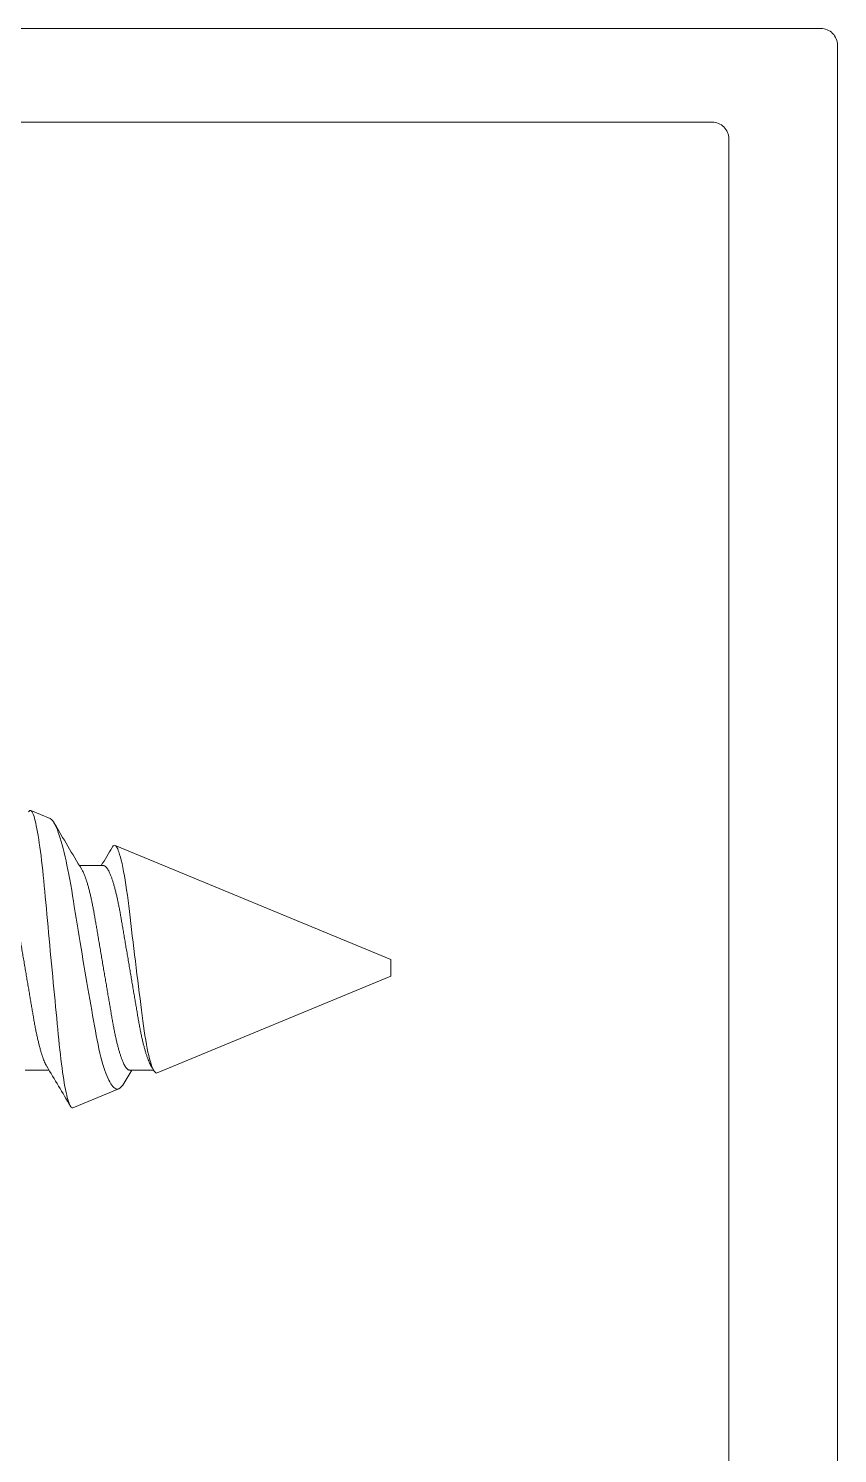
# Model space of a CAD drawing. Extents: x -138 to 168, y -127 to 80.
# Drawn here: x 2.983 to 3.467, y 49.2 to 50.053 of the extents above; entities that cross this region are included whole.
import ezdxf

# ---------------------------------------------------------------- set-up
doc = ezdxf.new("R2010")
doc.units = 0
doc.header["$MEASUREMENT"] = 0
doc.layers.get('0').update_dxf_attribs({"linetype": 'CONTINUOUS'})
doc.layers.add('ALUM-RED', color=1, linetype='CONTINUOUS', lineweight=9)
doc.layers.add('Ballons', color=7, linetype='CONTINUOUS')

# ---------------------------------------------------------------- blocks, each defined once
blk = doc.blocks.new('no 10 1 in')
at = {"color": 7, "linetype": 'Continuous', "lineweight": 15}
for p, q in [((55.99868, 25.66646), (55.98717, 25.67123)), ((56.20248, 25.58204), (56.03762, 25.65033)), ((56.03061, 25.63821), (56.01625, 25.63821)), ((56.20248, 25.57704), (56.20248, 25.58204)), ((56.20248, 25.57204), (56.20248, 25.57704)), ((56.06283, 25.5142), (56.20248, 25.57204)), ((55.98373, 25.51587), (55.99809, 25.51587)), ((56.04623, 25.51587), (56.06059, 25.51587)), ((56.01239, 25.4933), (56.03975, 25.50464))]:
    blk.add_line(p, q, dxfattribs=at)
at = {"color": 7, "linetype": 'Continuous', "lineweight": 15, "flags": 128}
for points in [[(56.01239, 25.4933), (56.01208, 25.49325), (56.01176, 25.49334), (56.01143, 25.49359), (56.0111, 25.49398), (56.01076, 25.49453), (56.01041, 25.49524), (56.01005, 25.49611), (56.0097, 25.49713), (56.00935, 25.49826), (56.009, 25.49952), (56.00865, 25.50094), (56.0083, 25.50249), (56.00794, 25.50421), (56.00758, 25.50607), (56.00722, 25.50807), (56.00687, 25.51021), (56.00653, 25.51239), (56.00619, 25.5147), (56.00585, 25.51712), (56.00552, 25.51966), (56.00518, 25.52236), (56.00486, 25.52516), (56.00453, 25.52809), (56.00422, 25.53111), (56.00392, 25.5341), (56.00362, 25.53716), (56.00331, 25.54032), (56.00299, 25.54354), (56.00267, 25.54689), (56.00234, 25.55029), (56.002, 25.55377), (56.00166, 25.55729), (56.00132, 25.56087), (56.00097, 25.56447), (56.00062, 25.56813), (56.00027, 25.57181), (55.99992, 25.57558), (55.99956, 25.57936), (55.9992, 25.58318), (55.99884, 25.58698), (55.9985, 25.59067), (55.99816, 25.59433), (55.99782, 25.598), (55.99748, 25.60163), (55.99714, 25.60531), (55.99681, 25.60895), (55.99647, 25.61255), (55.99615, 25.6161), (55.99584, 25.61946), (55.99554, 25.62275), (55.99524, 25.62599), (55.99493, 25.62915), (55.99461, 25.6323), (55.99429, 25.63535), (55.99395, 25.63833), (55.99362, 25.6412), (55.99328, 25.64396), (55.99294, 25.6466), (55.99259, 25.64915), (55.99225, 25.65158), (55.99189, 25.65392), (55.99153, 25.65614), (55.99118, 25.65823), (55.99082, 25.66017), (55.99047, 25.66193), (55.99013, 25.66354), (55.98978, 25.66502), (55.98944, 25.66634), (55.9891, 25.66753), (55.98876, 25.66857), (55.98842, 25.66944), (55.98809, 25.67015), (55.98778, 25.67067), (55.98747, 25.67103), (55.98717, 25.67123), (55.98686, 25.67127), (55.98655, 25.67116), (55.98623, 25.67088), (55.9859, 25.67044), (55.98582, 25.67029)], [(55.99867, 25.66645), (55.99906, 25.66626), (55.99958, 25.66584), (56.00012, 25.66524), (56.00068, 25.66447), (56.00126, 25.6635), (56.00185, 25.66236), (56.00245, 25.66104), (56.00306, 25.65954), (56.00362, 25.65804), (56.00418, 25.6564), (56.00475, 25.65462), (56.00532, 25.65271), (56.00591, 25.65062), (56.0065, 25.6484), (56.00709, 25.64604), (56.00768, 25.64356), (56.00825, 25.64104), (56.00881, 25.63841), (56.00938, 25.63567), (56.00994, 25.63282), (56.01051, 25.62981), (56.01106, 25.62672), (56.01162, 25.6235), (56.01216, 25.62021), (56.01267, 25.61696), (56.0132, 25.61365), (56.01374, 25.61025), (56.0143, 25.60679), (56.01488, 25.6032), (56.01547, 25.59957), (56.01607, 25.59587), (56.01669, 25.59215), (56.01724, 25.58878), (56.01781, 25.5854), (56.01838, 25.58199), (56.01895, 25.57858), (56.01954, 25.57511), (56.02013, 25.57165), (56.02072, 25.56819), (56.02131, 25.56475), (56.02188, 25.56147), (56.02245, 25.55821), (56.02302, 25.55498), (56.02358, 25.5518), (56.02415, 25.54861), (56.02471, 25.54547), (56.02526, 25.54239), (56.02581, 25.53937), (56.02632, 25.53655), (56.02685, 25.53382), (56.02739, 25.53116), (56.02795, 25.5286), (56.02853, 25.52609), (56.02913, 25.52369), (56.02973, 25.5214), (56.03035, 25.51923), (56.03091, 25.51741), (56.03147, 25.51569), (56.03204, 25.51408), (56.03261, 25.51258), (56.0332, 25.51118), (56.03379, 25.5099), (56.03439, 25.50875), (56.03498, 25.50773), (56.03558, 25.50682), (56.03619, 25.50606), (56.03679, 25.50545), (56.03738, 25.50498), (56.03799, 25.50465), (56.03858, 25.50449), (56.03917, 25.50448), (56.03975, 25.50464)], [(56.06283, 25.5142), (56.0624, 25.51412), (56.06196, 25.51426), (56.06152, 25.51459), (56.06105, 25.51515), (56.06057, 25.51592), (56.06009, 25.5169), (56.05963, 25.51804), (56.05916, 25.51937), (56.05869, 25.52088), (56.05821, 25.52262), (56.05773, 25.52455), (56.05726, 25.52666), (56.0568, 25.52887), (56.05635, 25.53125), (56.05591, 25.53377), (56.05547, 25.53651), (56.05504, 25.53939), (56.05462, 25.5424), (56.05421, 25.54543), (56.05381, 25.54857), (56.0534, 25.55179), (56.05296, 25.55518), (56.05252, 25.55864), (56.05208, 25.56216), (56.05161, 25.56582), (56.05115, 25.56953), (56.05068, 25.57327), (56.05021, 25.57714), (56.04973, 25.58102), (56.04925, 25.5849), (56.04879, 25.58867), (56.04834, 25.59243), (56.04789, 25.59615), (56.04744, 25.59993), (56.047, 25.60364), (56.04656, 25.60728), (56.04616, 25.61072), (56.04576, 25.61408), (56.04535, 25.61733), (56.04492, 25.62056), (56.04449, 25.62366), (56.04404, 25.62663), (56.04359, 25.62949), (56.04313, 25.63219), (56.04267, 25.63473), (56.0422, 25.63717), (56.04172, 25.63942), (56.04125, 25.64148), (56.04078, 25.64331), (56.04032, 25.64494), (56.03987, 25.64637), (56.03952, 25.64732), (56.03918, 25.64815), (56.03885, 25.64885), (56.03852, 25.64943), (56.0381, 25.64997), (56.0377, 25.65029), (56.0373, 25.6504), (56.03688, 25.65029), (56.03644, 25.64995), (56.03601, 25.64939), (56.03584, 25.6491)]]:
    blk.add_lwpolyline(points, dxfattribs=at)
at = {"color": 7, "linetype": 'Continuous', "lineweight": 15}
for centre, radius, start, end in [((59.05265, 27.45483), 3.53833, 210.40835, 210.93575), ((53.5644, 27.11374), 2.87282, 329.09511, 329.348), ((53.18977, 23.8351), 3.27286, 30.4626, 30.94858), ((54.28374, 24.45196), 2.07102, 30.90345, 30.98763), ((57.83153, 24.44648), 2.07999, 149.06041, 149.31577), ((56.03567, 25.51137), 0.00787, 301.14739, 333.95966)]:
    blk.add_arc(centre, radius, start, end, dxfattribs=at)
for points, knots in [([(55.96811, 25.63821), (55.96827, 25.6382), (55.96859, 25.63816), (55.9691, 25.63789), (55.96962, 25.63746), (55.97016, 25.63683), (55.97071, 25.63602), (55.97127, 25.63502), (55.97184, 25.63384), (55.97243, 25.63245), (55.97304, 25.63085), (55.97365, 25.62904), (55.97426, 25.62705), (55.97487, 25.62489), (55.97547, 25.62258), (55.97605, 25.62017), (55.97661, 25.61767), (55.97714, 25.61512), (55.97766, 25.61247), (55.97816, 25.60976), (55.97864, 25.60697), (55.97913, 25.60409), (55.97963, 25.60111), (55.98017, 25.59797), (55.98073, 25.59469), (55.98131, 25.59127), (55.98191, 25.58778), (55.98251, 25.58423), (55.98312, 25.58065), (55.98372, 25.5771), (55.98432, 25.5736), (55.9849, 25.57018), (55.98548, 25.56679), (55.98605, 25.56345), (55.98661, 25.56017), (55.98715, 25.55696), (55.98768, 25.55385), (55.9882, 25.55079), (55.98871, 25.54779), (55.98921, 25.54485), (55.98973, 25.54199), (55.99027, 25.53922), (55.99083, 25.53653), (55.9914, 25.534), (55.99197, 25.53162), (55.99254, 25.5294), (55.99312, 25.52732), (55.9937, 25.5254), (55.99429, 25.52363), (55.99487, 25.52204), (55.99546, 25.52062), (55.99604, 25.51938), (55.99645, 25.51859), (55.99666, 25.51826), (55.99668, 25.51824)], [0, 0, 0, 0, 0.018425, 0.037098, 0.055995, 0.075092, 0.094361, 0.113774, 0.1333, 0.152908, 0.173502, 0.194114, 0.214705, 0.235237, 0.255675, 0.275982, 0.295213, 0.314265, 0.333111, 0.351727, 0.370105, 0.388591, 0.407319, 0.426267, 0.446323, 0.466559, 0.486941, 0.507436, 0.528005, 0.548612, 0.568283, 0.587921, 0.607494, 0.626969, 0.646317, 0.665508, 0.684513, 0.703307, 0.722741, 0.74198, 0.761439, 0.781155, 0.801099, 0.821241, 0.840622, 0.860124, 0.879715, 0.899364, 0.919038, 0.938704, 0.95833, 0.977882, 0.998253, 1, 1, 1, 1]), ([(56.03061, 25.63821), (56.03077, 25.6382), (56.03109, 25.63816), (56.0316, 25.63789), (56.03212, 25.63746), (56.03266, 25.63683), (56.03321, 25.63602), (56.03377, 25.63502), (56.03434, 25.63384), (56.03493, 25.63245), (56.03554, 25.63085), (56.03615, 25.62904), (56.03676, 25.62705), (56.03737, 25.62489), (56.03797, 25.62258), (56.03855, 25.62017), (56.03911, 25.61767), (56.03964, 25.61512), (56.04016, 25.61247), (56.04066, 25.60976), (56.04114, 25.60697), (56.04163, 25.60409), (56.04213, 25.60111), (56.04267, 25.59797), (56.04323, 25.59469), (56.04381, 25.59127), (56.04441, 25.58778), (56.04501, 25.58423), (56.04562, 25.58065), (56.04622, 25.5771), (56.04682, 25.5736), (56.0474, 25.57018), (56.04798, 25.56679), (56.04855, 25.56345), (56.04911, 25.56017), (56.04965, 25.55696), (56.05018, 25.55385), (56.0507, 25.55079), (56.05121, 25.54779), (56.05171, 25.54485), (56.05224, 25.54199), (56.05277, 25.53922), (56.05333, 25.53653), (56.0539, 25.534), (56.05447, 25.53162), (56.05504, 25.5294), (56.05562, 25.52732), (56.0562, 25.5254), (56.05679, 25.52363), (56.05737, 25.52204), (56.05796, 25.52062), (56.05854, 25.51938), (56.05895, 25.51859), (56.05916, 25.51826), (56.05918, 25.51824)], [0, 0, 0, 0, 0.018425, 0.037098, 0.055995, 0.075092, 0.094361, 0.113774, 0.1333, 0.152908, 0.173502, 0.194114, 0.214705, 0.235238, 0.255676, 0.275983, 0.295213, 0.314265, 0.333111, 0.351727, 0.370105, 0.388591, 0.40732, 0.426267, 0.446323, 0.466559, 0.486942, 0.507436, 0.528005, 0.548612, 0.568283, 0.587921, 0.607494, 0.62697, 0.646318, 0.665508, 0.684514, 0.703307, 0.722742, 0.74198, 0.76144, 0.781155, 0.8011, 0.821242, 0.840623, 0.860124, 0.879716, 0.899365, 0.919039, 0.938705, 0.95833, 0.977883, 0.998254, 1, 1, 1, 1]), ([(56.01767, 25.63584), (56.01783, 25.63557), (56.01817, 25.63497), (56.01872, 25.63383), (56.01931, 25.63245), (56.01991, 25.63085), (56.02053, 25.62904), (56.02114, 25.62705), (56.02175, 25.62489), (56.02234, 25.62258), (56.02292, 25.62017), (56.02348, 25.61767), (56.02402, 25.61512), (56.02453, 25.61247), (56.02503, 25.60976), (56.02551, 25.60697), (56.026, 25.60409), (56.02651, 25.60111), (56.02704, 25.59797), (56.0276, 25.59469), (56.02819, 25.59127), (56.02878, 25.58778), (56.02938, 25.58423), (56.02999, 25.58065), (56.0306, 25.5771), (56.03119, 25.5736), (56.03178, 25.57018), (56.03235, 25.56679), (56.03292, 25.56345), (56.03348, 25.56017), (56.03403, 25.55696), (56.03456, 25.55385), (56.03508, 25.55079), (56.03559, 25.54779), (56.03609, 25.54485), (56.03661, 25.54199), (56.03715, 25.53922), (56.03771, 25.53653), (56.03827, 25.534), (56.03884, 25.53162), (56.03942, 25.5294), (56.03999, 25.52732), (56.04058, 25.5254), (56.04116, 25.52364), (56.04175, 25.52204), (56.04233, 25.52062), (56.04292, 25.51937), (56.0435, 25.51829), (56.04408, 25.51739), (56.04465, 25.51671), (56.0452, 25.51622), (56.04573, 25.51593), (56.04606, 25.51589), (56.04623, 25.51587)], [0, 0, 0, 0, 0.016551, 0.036076, 0.055684, 0.076279, 0.09689, 0.117481, 0.138014, 0.158452, 0.178759, 0.19799, 0.217041, 0.235888, 0.254503, 0.272882, 0.291368, 0.310096, 0.329043, 0.349099, 0.369335, 0.389718, 0.410212, 0.430781, 0.451388, 0.471059, 0.490697, 0.51027, 0.529746, 0.549094, 0.568285, 0.58729, 0.606083, 0.625518, 0.644756, 0.664216, 0.683932, 0.703876, 0.724018, 0.743399, 0.7629, 0.782492, 0.802141, 0.821815, 0.841481, 0.861106, 0.880659, 0.90103, 0.921251, 0.941289, 0.961112, 0.980691, 1, 1, 1, 1])]:
    blk.add_open_spline(points, degree=3, knots=knots, dxfattribs=at)

msp = doc.modelspace()

# ---------------------------------------------------------------- linework, layer by layer
at = {"layer": 'ALUM-RED'}
msp.add_lwpolyline([(3.3705, 48.32897, 0.414214), (3.4015, 48.35997), (3.4015, 49.98697, 0.414214), (3.3915, 49.99697), (2.86962, 49.99697, 0.440011), (2.85966, 49.98609), (2.86975, 49.87067, -0.440011), (2.83887, 49.83697), (2.6465, 49.83697, -0.691708), (2.6333, 49.87199), (2.69702, 49.92799, -0.395486), (2.72436, 49.92711), (2.75558, 49.89589, 0.198912), (2.76265, 49.89297), (2.80068, 49.89297, 0.440011), (2.81064, 49.90384), (2.79854, 50.04209, -0.440011), (2.8085, 50.05297), (3.4565, 50.05297, -0.414214), (3.4665, 50.04297), (3.4665, 48.20397, -0.414214)], format="xyb", dxfattribs=at)

# ---------------------------------------------------------------- block references
at = {"layer": 'Ballons'}
msp.add_blockref('no 10 1 in', (-53.00307, 23.91392), dxfattribs=at)

doc.saveas('drawing.dxf')
